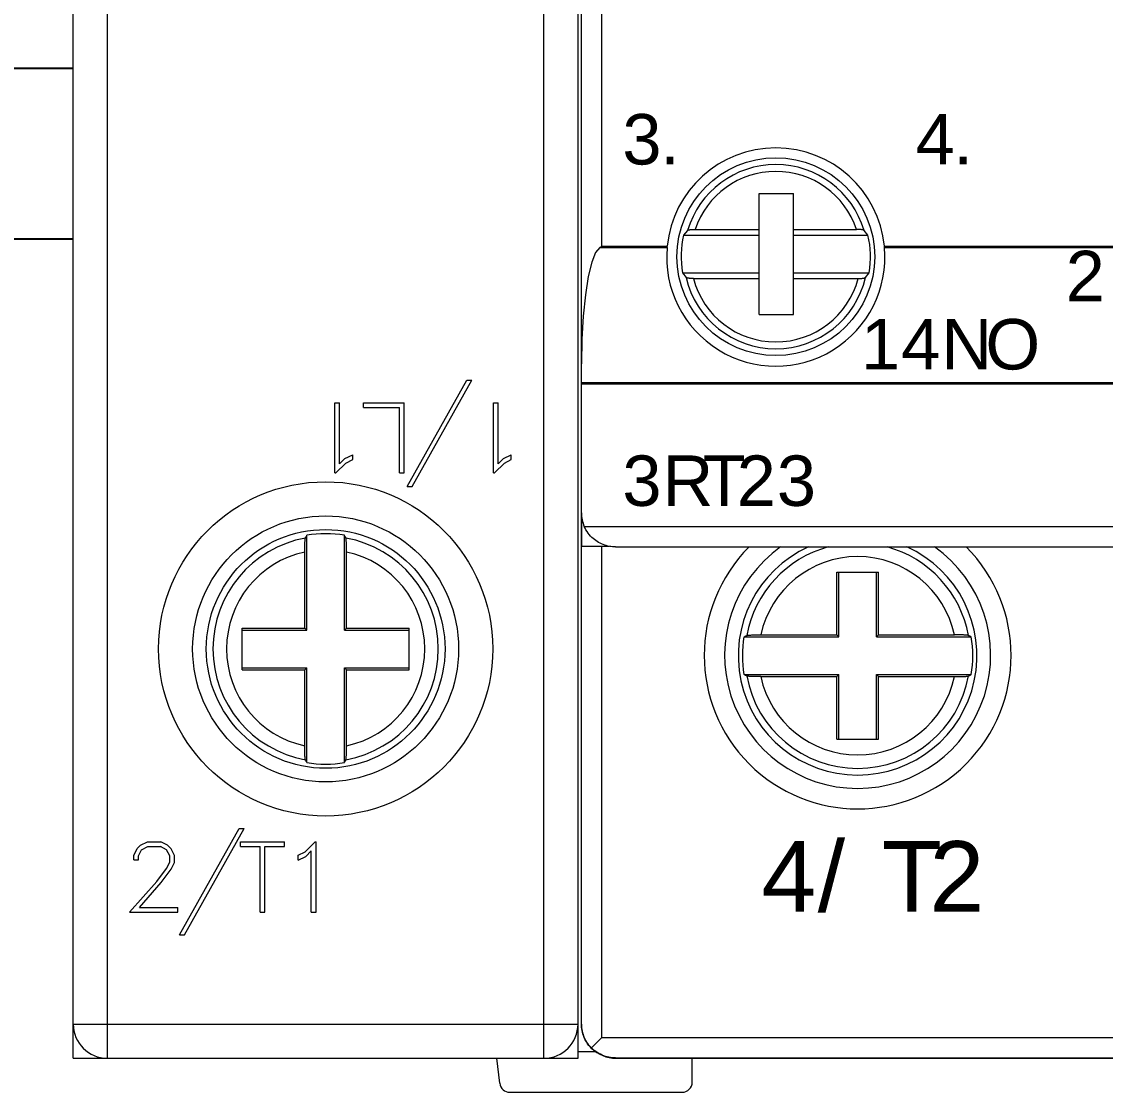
# Model space of a CAD drawing. Header units: millimetres. Extents: x 42356 to 50646, y 31507 to 39566.
# Drawn here: x 47796.28 to 47828.06, y 33158.46 to 33189.85 of the extents above; entities that cross this region are included whole.
import ezdxf

# ---------------------------------------------------------------- set-up
doc = ezdxf.new("R2010")
doc.units = ezdxf.units.MM
doc.set_wipeout_variables(frame=1)
doc.layers.add('000-PI-Oprema', color=30, linetype='Continuous', lineweight=5)
doc.layers.add('004-PI-DIN Šina', color=3, linetype='Continuous')
doc.styles.get("Standard").update_dxf_attribs({"font": 'arial.ttf'})

# ---------------------------------------------------------------- blocks, each defined once
blk = doc.blocks.new('*U103')
at = {"layer": '004-PI-DIN Šina'}
blk.add_lwpolyline([(540, -17.5), (540, 17.5), (0, 17.5), (0, -17.5)], close=True, dxfattribs=at)
blk.add_lwpolyline([(0, -12.5), (540, -12.5)], dxfattribs=at)
blk = doc.blocks.new('3RT2325-1BB40')
at = {"layer": '000-PI-Oprema'}
blk.add_line((48550.292, 38150.153), (48555.341, 38150.153), dxfattribs=at)
for centre, start, end in [((48550.292, 38150.453), 186.7886, 270), ((48555.341, 38150.453), 269.9999, 359.9998)]:
    blk.add_arc(centre, 0.3, start, end, dxfattribs=at)
blk.add_wipeout([(48537.491, 38236.153), (48537.491, 38151.153), (48596.435, 38151.154), (48597.391, 38152.163), (48597.391, 38235.143), (48596.413, 38236.153)]).dxf.layer = '000-PI-Oprema'
for p, q in [((48538.491, 38151.153), (48538.491, 38236.153)), ((48551.291, 38151.153), (48551.291, 38236.153)), ((48537.491, 38151.153), (48537.491, 38235.153)), ((48552.291, 38152.153), (48552.291, 38235.153)), ((48552.391, 38171.515), (48552.391, 38215.771)), ((48552.991, 38174.959), (48552.991, 38212.327)), ((48557.606, 38176.503), (48558.606, 38176.503)), ((48557.606, 38175.453), (48557.606, 38176.503)), ((48558.606, 38175.453), (48558.606, 38176.503)), ((48555.504, 38175.424), (48555.388, 38175.283)), ((48555.504, 38175.424), (48555.507, 38175.427)), ((48555.507, 38175.427), (48555.511, 38175.429)), ((48555.511, 38175.429), (48555.516, 38175.432)), ((48555.516, 38175.432), (48555.522, 38175.434)), ((48555.522, 38175.434), (48555.53, 38175.436)), ((48555.53, 38175.436), (48555.539, 38175.438)), ((48555.539, 38175.438), (48555.549, 38175.441)), ((48555.549, 38175.441), (48555.56, 38175.442)), ((48555.56, 38175.442), (48555.571, 38175.444)), ((48555.571, 38175.444), (48555.584, 38175.446)), ((48555.584, 38175.446), (48555.598, 38175.447)), ((48555.598, 38175.447), (48555.612, 38175.449)), ((48555.612, 38175.449), (48555.627, 38175.45)), ((48555.627, 38175.45), (48555.642, 38175.451)), ((48555.642, 38175.451), (48555.657, 38175.452)), ((48555.657, 38175.452), (48555.673, 38175.452)), ((48555.673, 38175.452), (48555.69, 38175.453)), ((48555.69, 38175.453), (48555.706, 38175.453)), ((48555.706, 38175.453), (48555.723, 38175.453)), ((48555.723, 38175.453), (48557.606, 38175.453)), ((48557.606, 38175.283), (48557.606, 38175.453)), ((48558.606, 38175.453), (48560.46, 38175.453)), ((48558.606, 38175.283), (48558.606, 38175.453)), ((48560.473, 38175.453), (48560.46, 38175.453)), ((48560.487, 38175.453), (48560.473, 38175.453)), ((48560.5, 38175.453), (48560.487, 38175.453)), ((48560.514, 38175.452), (48560.5, 38175.453)), ((48560.527, 38175.451), (48560.514, 38175.452)), ((48560.54, 38175.451), (48560.527, 38175.451)), ((48560.552, 38175.45), (48560.54, 38175.451)), ((48560.564, 38175.449), (48560.552, 38175.45)), ((48560.576, 38175.448), (48560.564, 38175.449)), ((48560.588, 38175.447), (48560.576, 38175.448)), ((48560.599, 38175.446), (48560.588, 38175.447)), ((48560.61, 38175.444), (48560.599, 38175.446)), ((48560.619, 38175.443), (48560.61, 38175.444)), ((48560.628, 38175.441), (48560.619, 38175.443)), ((48560.637, 38175.44), (48560.628, 38175.441)), ((48560.645, 38175.438), (48560.637, 38175.44)), ((48560.653, 38175.436), (48560.645, 38175.438)), ((48560.659, 38175.434), (48560.653, 38175.436)), ((48560.664, 38175.433), (48560.659, 38175.434)), ((48560.669, 38175.431), (48560.664, 38175.433)), ((48560.673, 38175.429), (48560.669, 38175.431)), ((48560.676, 38175.426), (48560.673, 38175.429)), ((48560.679, 38175.424), (48560.676, 38175.426)), ((48560.794, 38175.283), (48560.679, 38175.424)), ((48555.388, 38175.283), (48557.606, 38175.283)), ((48557.606, 38174.183), (48557.606, 38175.283)), ((48558.606, 38175.283), (48560.794, 38175.283)), ((48558.606, 38174.183), (48558.606, 38175.283)), ((48552.931, 38174.924), (48552.94, 38174.929)), ((48552.931, 38174.924), (48554.904, 38174.924)), ((48552.94, 38174.929), (48552.948, 38174.934)), ((48552.948, 38174.934), (48552.957, 38174.939)), ((48552.957, 38174.939), (48552.966, 38174.944)), ((48552.966, 38174.944), (48552.974, 38174.949)), ((48552.974, 38174.949), (48552.983, 38174.954)), ((48552.983, 38174.954), (48552.991, 38174.959)), ((48552.991, 38174.959), (48554.907, 38174.959)), ((48554.904, 38174.934), (48554.905, 38174.939)), ((48554.904, 38174.929), (48554.904, 38174.934)), ((48554.904, 38174.924), (48554.904, 38174.929)), ((48554.905, 38174.944), (48554.906, 38174.949)), ((48554.905, 38174.939), (48554.905, 38174.944)), ((48554.906, 38174.954), (48554.907, 38174.959)), ((48554.906, 38174.949), (48554.906, 38174.954)), ((48561.276, 38174.954), (48561.275, 38174.959)), ((48561.275, 38174.959), (48571.757, 38174.959)), ((48561.276, 38174.949), (48561.276, 38174.954)), ((48561.277, 38174.944), (48561.276, 38174.949)), ((48561.277, 38174.939), (48561.277, 38174.944)), ((48561.278, 38174.934), (48561.277, 38174.939)), ((48561.278, 38174.929), (48561.278, 38174.934)), ((48561.279, 38174.924), (48561.278, 38174.929)), ((48561.279, 38174.924), (48571.754, 38174.924)), ((48555.355, 38174.183), (48557.606, 38174.183)), ((48555.355, 38174.183), (48555.461, 38174.042)), ((48555.463, 38174.04), (48555.461, 38174.042)), ((48555.466, 38174.038), (48555.463, 38174.04)), ((48555.47, 38174.036), (48555.466, 38174.038)), ((48555.475, 38174.034), (48555.47, 38174.036)), ((48555.48, 38174.032), (48555.475, 38174.034)), ((48555.486, 38174.03), (48555.48, 38174.032)), ((48555.493, 38174.028), (48555.486, 38174.03)), ((48555.501, 38174.027), (48555.493, 38174.028)), ((48555.509, 38174.025), (48555.501, 38174.027)), ((48555.518, 38174.023), (48555.509, 38174.025)), ((48557.606, 38174.013), (48557.606, 38174.183)), ((48558.606, 38174.183), (48560.827, 38174.183)), ((48558.606, 38174.013), (48558.606, 38174.183)), ((48560.667, 38174.024), (48560.678, 38174.026)), ((48560.678, 38174.026), (48560.687, 38174.028)), ((48560.687, 38174.028), (48560.696, 38174.03)), ((48560.696, 38174.03), (48560.703, 38174.032)), ((48560.703, 38174.032), (48560.709, 38174.034)), ((48560.709, 38174.034), (48560.714, 38174.037)), ((48560.714, 38174.037), (48560.718, 38174.039)), ((48560.718, 38174.039), (48560.721, 38174.042)), ((48560.721, 38174.042), (48560.827, 38174.183)), ((48555.527, 38174.022), (48555.518, 38174.023)), ((48555.537, 38174.021), (48555.527, 38174.022)), ((48555.548, 38174.019), (48555.537, 38174.021)), ((48555.559, 38174.018), (48555.548, 38174.019)), ((48555.571, 38174.017), (48555.559, 38174.018)), ((48555.583, 38174.016), (48555.571, 38174.017)), ((48555.595, 38174.015), (48555.583, 38174.016)), ((48555.608, 38174.015), (48555.595, 38174.015)), ((48555.621, 38174.014), (48555.608, 38174.015)), ((48555.634, 38174.014), (48555.621, 38174.014)), ((48555.648, 38174.013), (48555.634, 38174.014)), ((48555.661, 38174.013), (48555.648, 38174.013)), ((48555.674, 38174.013), (48555.661, 38174.013)), ((48555.674, 38174.013), (48557.606, 38174.013)), ((48557.606, 38172.953), (48557.606, 38174.013)), ((48558.606, 38174.013), (48560.508, 38174.013)), ((48558.606, 38172.953), (48558.606, 38174.013)), ((48560.508, 38174.013), (48560.524, 38174.013)), ((48560.524, 38174.013), (48560.54, 38174.014)), ((48560.54, 38174.014), (48560.557, 38174.014)), ((48560.557, 38174.014), (48560.573, 38174.015)), ((48560.573, 38174.015), (48560.588, 38174.016)), ((48560.588, 38174.016), (48560.602, 38174.016)), ((48560.602, 38174.016), (48560.617, 38174.018)), ((48560.617, 38174.018), (48560.631, 38174.019)), ((48560.631, 38174.019), (48560.644, 38174.021)), ((48560.644, 38174.021), (48560.656, 38174.022)), ((48560.656, 38174.022), (48560.667, 38174.024)), ((48557.606, 38172.953), (48558.606, 38172.953)), ((48552.391, 38170.962), (48552.391, 38171.515)), ((48547.277, 38167.919), (48549.029, 38171.035)), ((48547.424, 38167.919), (48549.178, 38171.035)), ((48549.029, 38171.035), (48549.178, 38171.035)), ((48552.391, 38170.962), (48580.391, 38170.962)), ((48552.391, 38170.927), (48552.391, 38170.962)), ((48552.391, 38170.927), (48580.391, 38170.927)), ((48552.391, 38167.143), (48552.391, 38170.927)), ((48545.163, 38170.369), (48545.3, 38170.369)), ((48545.163, 38168.311), (48545.163, 38170.369)), ((48545.3, 38168.577), (48545.3, 38170.369)), ((48545.999, 38170.369), (48547.193, 38170.369)), ((48545.999, 38170.232), (48545.999, 38170.369)), ((48545.999, 38170.232), (48547.056, 38170.232)), ((48547.056, 38168.311), (48547.056, 38170.232)), ((48547.193, 38168.311), (48547.193, 38170.369)), ((48549.811, 38170.369), (48549.948, 38170.369)), ((48549.811, 38168.311), (48549.811, 38170.369)), ((48549.948, 38168.577), (48549.948, 38170.369)), ((48545.3, 38168.577), (48545.457, 38168.735)), ((48545.457, 38168.735), (48545.684, 38168.847)), ((48545.483, 38168.601), (48545.684, 38168.703)), ((48545.684, 38168.703), (48545.684, 38168.847)), ((48549.948, 38168.577), (48550.105, 38168.735)), ((48550.105, 38168.735), (48550.332, 38168.847)), ((48550.131, 38168.601), (48550.332, 38168.703)), ((48550.332, 38168.703), (48550.332, 38168.847)), ((48545.163, 38168.311), (48545.192, 38168.311)), ((48545.192, 38168.311), (48545.483, 38168.601)), ((48547.056, 38168.311), (48547.193, 38168.311)), ((48549.811, 38168.311), (48549.84, 38168.311)), ((48549.84, 38168.311), (48550.131, 38168.601)), ((48552.391, 38168.253), (48552.391, 38168.253)), ((48547.277, 38167.919), (48547.424, 38167.919)), ((48552.391, 38166.163), (48552.391, 38167.143)), ((48552.401, 38166.163), (48552.401, 38167.002)), ((48552.498, 38166.693), (48552.475, 38166.743)), ((48552.475, 38166.743), (48580.391, 38166.743)), ((48544.295, 38166.395), (48544.296, 38166.4)), ((48544.296, 38166.4), (48544.297, 38166.404)), ((48544.297, 38166.404), (48544.304, 38166.415)), ((48544.304, 38166.415), (48544.31, 38166.427)), ((48544.31, 38166.427), (48544.316, 38166.439)), ((48544.316, 38166.439), (48544.322, 38166.45)), ((48544.322, 38166.45), (48544.329, 38166.462)), ((48544.329, 38166.462), (48544.335, 38166.474)), ((48544.335, 38166.474), (48544.341, 38166.486)), ((48544.341, 38163.703), (48544.341, 38166.486)), ((48545.447, 38166.474), (48545.441, 38166.486)), ((48545.441, 38163.703), (48545.441, 38166.486)), ((48545.454, 38166.462), (48545.447, 38166.474)), ((48545.46, 38166.45), (48545.454, 38166.462)), ((48545.466, 38166.439), (48545.46, 38166.45)), ((48545.472, 38166.427), (48545.466, 38166.439)), ((48545.479, 38166.415), (48545.472, 38166.427)), ((48545.485, 38166.404), (48545.479, 38166.415)), ((48545.487, 38166.399), (48545.485, 38166.404)), ((48545.488, 38166.392), (48545.487, 38166.399)), ((48552.525, 38166.643), (48552.498, 38166.693)), ((48552.555, 38166.595), (48552.525, 38166.643)), ((48552.587, 38166.549), (48552.555, 38166.595)), ((48552.622, 38166.504), (48552.587, 38166.549)), ((48552.658, 38166.463), (48552.622, 38166.504)), ((48552.696, 38166.424), (48552.658, 38166.463)), ((48552.735, 38166.389), (48552.696, 38166.424)), ((48544.279, 38166.123), (48544.28, 38166.147)), ((48544.279, 38166.098), (48544.279, 38166.123)), ((48544.279, 38166.072), (48544.279, 38166.098)), ((48544.28, 38166.17), (48544.281, 38166.194)), ((48544.28, 38166.147), (48544.28, 38166.17)), ((48544.281, 38166.194), (48544.282, 38166.217)), ((48544.282, 38166.239), (48544.283, 38166.26)), ((48544.282, 38166.217), (48544.282, 38166.239)), ((48544.283, 38166.26), (48544.284, 38166.279)), ((48544.284, 38166.279), (48544.285, 38166.297)), ((48544.285, 38166.297), (48544.286, 38166.314)), ((48544.286, 38166.314), (48544.287, 38166.33)), ((48544.287, 38166.33), (48544.288, 38166.345)), ((48544.288, 38166.345), (48544.29, 38166.358)), ((48544.29, 38166.358), (48544.291, 38166.37)), ((48544.291, 38166.37), (48544.292, 38166.38)), ((48544.292, 38166.38), (48544.293, 38166.388)), ((48544.293, 38166.388), (48544.295, 38166.395)), ((48545.49, 38166.383), (48545.488, 38166.392)), ((48545.491, 38166.372), (48545.49, 38166.383)), ((48545.493, 38166.358), (48545.491, 38166.372)), ((48545.494, 38166.341), (48545.493, 38166.358)), ((48545.496, 38166.323), (48545.494, 38166.341)), ((48545.497, 38166.302), (48545.496, 38166.323)), ((48545.498, 38166.281), (48545.497, 38166.302)), ((48545.499, 38166.258), (48545.498, 38166.281)), ((48545.5, 38166.232), (48545.499, 38166.258)), ((48545.501, 38166.205), (48545.5, 38166.232)), ((48545.502, 38166.176), (48545.501, 38166.205)), ((48545.502, 38166.148), (48545.502, 38166.176)), ((48545.503, 38166.119), (48545.502, 38166.148)), ((48545.503, 38166.088), (48545.503, 38166.119)), ((48545.504, 38166.056), (48545.503, 38166.088)), ((48552.391, 38166.163), (48552.991, 38166.163)), ((48552.391, 38152.163), (48552.391, 38166.163)), ((48552.774, 38166.357), (48552.735, 38166.389)), ((48552.813, 38166.327), (48552.774, 38166.357)), ((48552.853, 38166.3), (48552.813, 38166.327)), ((48552.895, 38166.275), (48552.853, 38166.3)), ((48552.938, 38166.252), (48552.895, 38166.275)), ((48552.982, 38166.231), (48552.938, 38166.252)), ((48553.027, 38166.212), (48552.982, 38166.231)), ((48552.991, 38166.163), (48553.193, 38166.163)), ((48552.991, 38151.763), (48552.991, 38166.163)), ((48553.073, 38166.195), (48553.027, 38166.212)), ((48553.119, 38166.181), (48553.073, 38166.195)), ((48553.165, 38166.169), (48553.119, 38166.181)), ((48553.211, 38166.16), (48553.165, 38166.169)), ((48553.257, 38166.152), (48553.211, 38166.16)), ((48553.302, 38166.147), (48553.257, 38166.152)), ((48553.347, 38166.144), (48553.302, 38166.147)), ((48553.391, 38166.143), (48553.347, 38166.144)), ((48553.391, 38166.143), (48580.191, 38166.143)), ((48544.278, 38166.045), (48544.279, 38166.072)), ((48544.278, 38166.019), (48544.278, 38166.045)), ((48544.278, 38165.994), (48544.278, 38166.019)), ((48544.278, 38163.766), (48544.278, 38165.994)), ((48545.504, 38166.025), (48545.504, 38166.056)), ((48545.504, 38165.994), (48545.504, 38166.025)), ((48545.504, 38163.766), (48545.504, 38165.994)), ((48559.878, 38165.403), (48561.104, 38165.403)), ((48559.878, 38163.566), (48559.878, 38165.403)), ((48559.941, 38163.503), (48559.941, 38165.403)), ((48561.041, 38163.503), (48561.041, 38165.403)), ((48561.104, 38163.566), (48561.104, 38165.403)), ((48542.441, 38163.766), (48544.278, 38163.766)), ((48542.441, 38162.54), (48542.441, 38163.766)), ((48542.441, 38163.703), (48544.341, 38163.703)), ((48544.341, 38163.703), (48544.278, 38163.766)), ((48545.441, 38163.703), (48545.504, 38163.766)), ((48545.441, 38163.703), (48547.341, 38163.703)), ((48545.504, 38163.766), (48547.341, 38163.766)), ((48547.341, 38162.54), (48547.341, 38163.766)), ((48557.217, 38163.534), (48557.229, 38163.541)), ((48557.229, 38163.541), (48557.24, 38163.547)), ((48557.24, 38163.547), (48557.245, 38163.549)), ((48557.245, 38163.549), (48557.252, 38163.55)), ((48557.252, 38163.55), (48557.261, 38163.552)), ((48557.261, 38163.552), (48557.273, 38163.553)), ((48557.273, 38163.553), (48557.286, 38163.555)), ((48557.286, 38163.555), (48557.303, 38163.556)), ((48557.303, 38163.556), (48557.322, 38163.558)), ((48557.322, 38163.558), (48557.342, 38163.559)), ((48557.342, 38163.559), (48557.363, 38163.56)), ((48557.363, 38163.56), (48557.387, 38163.561)), ((48557.387, 38163.561), (48557.412, 38163.562)), ((48557.412, 38163.562), (48557.44, 38163.563)), ((48557.44, 38163.563), (48557.468, 38163.564)), ((48557.468, 38163.564), (48557.496, 38163.564)), ((48557.496, 38163.564), (48557.525, 38163.565)), ((48557.525, 38163.565), (48557.556, 38163.565)), ((48557.556, 38163.565), (48557.588, 38163.566)), ((48557.588, 38163.566), (48557.62, 38163.566)), ((48557.62, 38163.566), (48557.65, 38163.566)), ((48557.65, 38163.566), (48559.878, 38163.566)), ((48559.941, 38163.503), (48559.878, 38163.566)), ((48561.041, 38163.503), (48561.104, 38163.566)), ((48561.104, 38163.566), (48563.332, 38163.566)), ((48563.357, 38163.566), (48563.332, 38163.566)), ((48563.383, 38163.566), (48563.357, 38163.566)), ((48563.41, 38163.566), (48563.383, 38163.566)), ((48563.436, 38163.565), (48563.41, 38163.566)), ((48563.461, 38163.565), (48563.436, 38163.565)), ((48563.485, 38163.564), (48563.461, 38163.565)), ((48563.508, 38163.564), (48563.485, 38163.564)), ((48563.532, 38163.563), (48563.508, 38163.564)), ((48563.555, 38163.563), (48563.532, 38163.563)), ((48563.577, 38163.562), (48563.555, 38163.563)), ((48563.598, 38163.561), (48563.577, 38163.562)), ((48563.617, 38163.56), (48563.598, 38163.561)), ((48563.635, 38163.559), (48563.617, 38163.56)), ((48563.652, 38163.558), (48563.635, 38163.559)), ((48563.668, 38163.557), (48563.652, 38163.558)), ((48563.683, 38163.556), (48563.668, 38163.557)), ((48563.696, 38163.555), (48563.683, 38163.556)), ((48563.708, 38163.553), (48563.696, 38163.555)), ((48563.718, 38163.552), (48563.708, 38163.553)), ((48563.726, 38163.551), (48563.718, 38163.552)), ((48563.733, 38163.55), (48563.726, 38163.551)), ((48563.738, 38163.548), (48563.733, 38163.55)), ((48563.742, 38163.547), (48563.738, 38163.548)), ((48563.753, 38163.541), (48563.742, 38163.547)), ((48563.765, 38163.534), (48563.753, 38163.541)), ((48557.159, 38163.503), (48557.17, 38163.509)), ((48557.159, 38163.503), (48559.941, 38163.503)), ((48557.17, 38163.509), (48557.182, 38163.516)), ((48557.182, 38163.516), (48557.194, 38163.522)), ((48557.194, 38163.522), (48557.206, 38163.528)), ((48557.206, 38163.528), (48557.217, 38163.534)), ((48561.041, 38163.503), (48563.824, 38163.503)), ((48563.777, 38163.528), (48563.765, 38163.534)), ((48563.788, 38163.522), (48563.777, 38163.528)), ((48563.8, 38163.516), (48563.788, 38163.522)), ((48563.812, 38163.509), (48563.8, 38163.516)), ((48563.824, 38163.503), (48563.812, 38163.509)), ((48542.441, 38162.603), (48544.341, 38162.603)), ((48544.278, 38162.54), (48544.341, 38162.603)), ((48544.341, 38159.821), (48544.341, 38162.603)), ((48545.504, 38162.54), (48545.441, 38162.603)), ((48545.441, 38162.603), (48547.341, 38162.603)), ((48545.441, 38159.821), (48545.441, 38162.603)), ((48542.441, 38162.54), (48544.278, 38162.54)), ((48544.278, 38160.313), (48544.278, 38162.54)), ((48545.504, 38162.54), (48547.341, 38162.54)), ((48545.504, 38160.313), (48545.504, 38162.54)), ((48557.17, 38162.397), (48557.159, 38162.403)), ((48557.159, 38162.403), (48559.941, 38162.403)), ((48557.182, 38162.391), (48557.17, 38162.397)), ((48557.194, 38162.384), (48557.182, 38162.391)), ((48557.206, 38162.378), (48557.194, 38162.384)), ((48557.217, 38162.372), (48557.206, 38162.378)), ((48557.229, 38162.366), (48557.217, 38162.372)), ((48557.24, 38162.359), (48557.229, 38162.366)), ((48557.244, 38162.358), (48557.24, 38162.359)), ((48557.249, 38162.357), (48557.244, 38162.358)), ((48557.256, 38162.355), (48557.249, 38162.357)), ((48557.265, 38162.354), (48557.256, 38162.355)), ((48557.274, 38162.353), (48557.265, 38162.354)), ((48557.286, 38162.352), (48557.274, 38162.353)), ((48557.299, 38162.35), (48557.286, 38162.352)), ((48557.314, 38162.349), (48557.299, 38162.35)), ((48557.33, 38162.348), (48557.314, 38162.349)), ((48557.348, 38162.347), (48557.33, 38162.348)), ((48557.365, 38162.346), (48557.348, 38162.347)), ((48557.384, 38162.345), (48557.365, 38162.346)), ((48557.405, 38162.344), (48557.384, 38162.345)), ((48557.428, 38162.344), (48557.405, 38162.344)), ((48557.451, 38162.343), (48557.428, 38162.344)), ((48557.474, 38162.342), (48557.451, 38162.343)), ((48557.497, 38162.342), (48557.474, 38162.342)), ((48557.521, 38162.341), (48557.497, 38162.342)), ((48557.546, 38162.341), (48557.521, 38162.341)), ((48557.573, 38162.341), (48557.546, 38162.341)), ((48557.599, 38162.34), (48557.573, 38162.341)), ((48557.625, 38162.34), (48557.599, 38162.34)), ((48557.65, 38162.34), (48557.625, 38162.34)), ((48557.65, 38162.34), (48559.878, 38162.34)), ((48559.878, 38162.34), (48559.941, 38162.403)), ((48559.878, 38160.503), (48559.878, 38162.34)), ((48559.941, 38160.503), (48559.941, 38162.403)), ((48561.104, 38162.34), (48561.041, 38162.403)), ((48561.041, 38162.403), (48563.824, 38162.403)), ((48561.041, 38160.503), (48561.041, 38162.403)), ((48561.104, 38162.34), (48563.332, 38162.34)), ((48561.104, 38160.503), (48561.104, 38162.34)), ((48563.332, 38162.34), (48563.362, 38162.34)), ((48563.362, 38162.34), (48563.394, 38162.34)), ((48563.394, 38162.34), (48563.426, 38162.341)), ((48563.426, 38162.341), (48563.457, 38162.341)), ((48563.457, 38162.341), (48563.486, 38162.342)), ((48563.486, 38162.342), (48563.514, 38162.342)), ((48563.514, 38162.342), (48563.543, 38162.343)), ((48563.543, 38162.343), (48563.57, 38162.344)), ((48563.57, 38162.344), (48563.596, 38162.345)), ((48563.596, 38162.345), (48563.619, 38162.346)), ((48563.619, 38162.346), (48563.64, 38162.347)), ((48563.64, 38162.347), (48563.661, 38162.349)), ((48563.661, 38162.349), (48563.679, 38162.35)), ((48563.679, 38162.35), (48563.696, 38162.352)), ((48563.696, 38162.352), (48563.709, 38162.353)), ((48563.709, 38162.353), (48563.721, 38162.354)), ((48563.721, 38162.354), (48563.73, 38162.356)), ((48563.73, 38162.356), (48563.737, 38162.358)), ((48563.737, 38162.358), (48563.742, 38162.359)), ((48563.742, 38162.359), (48563.753, 38162.366)), ((48563.753, 38162.366), (48563.765, 38162.372)), ((48563.765, 38162.372), (48563.777, 38162.378)), ((48563.777, 38162.378), (48563.788, 38162.384)), ((48563.788, 38162.384), (48563.8, 38162.391)), ((48563.8, 38162.391), (48563.812, 38162.397)), ((48563.812, 38162.397), (48563.824, 38162.403)), ((48559.878, 38160.503), (48561.104, 38160.503)), ((48544.278, 38160.282), (48544.278, 38160.313)), ((48544.278, 38160.25), (48544.278, 38160.282)), ((48544.279, 38160.218), (48544.278, 38160.25)), ((48544.279, 38160.187), (48544.279, 38160.218)), ((48544.28, 38160.158), (48544.279, 38160.187)), ((48544.28, 38160.13), (48544.28, 38160.158)), ((48544.281, 38160.102), (48544.28, 38160.13)), ((48544.282, 38160.074), (48544.281, 38160.102)), ((48544.283, 38160.049), (48544.282, 38160.074)), ((48544.284, 38160.025), (48544.283, 38160.049)), ((48545.498, 38160.027), (48545.499, 38160.046)), ((48545.499, 38160.046), (48545.5, 38160.067)), ((48545.5, 38160.067), (48545.501, 38160.09)), ((48545.501, 38160.113), (48545.502, 38160.136)), ((48545.501, 38160.09), (48545.501, 38160.113)), ((48545.502, 38160.159), (48545.503, 38160.183)), ((48545.502, 38160.136), (48545.502, 38160.159)), ((48545.503, 38160.208), (48545.504, 38160.235)), ((48545.503, 38160.183), (48545.503, 38160.208)), ((48545.504, 38160.287), (48545.504, 38160.313)), ((48545.504, 38160.261), (48545.504, 38160.287)), ((48545.504, 38160.235), (48545.504, 38160.261)), ((48544.285, 38160.004), (48544.284, 38160.025)), ((48544.287, 38159.984), (48544.285, 38160.004)), ((48544.288, 38159.965), (48544.287, 38159.984)), ((48544.289, 38159.948), (48544.288, 38159.965)), ((48544.291, 38159.935), (48544.289, 38159.948)), ((48544.292, 38159.923), (48544.291, 38159.935)), ((48544.294, 38159.914), (48544.292, 38159.923)), ((48544.296, 38159.907), (48544.294, 38159.914)), ((48544.297, 38159.902), (48544.296, 38159.907)), ((48544.304, 38159.891), (48544.297, 38159.902)), ((48544.31, 38159.879), (48544.304, 38159.891)), ((48544.316, 38159.868), (48544.31, 38159.879)), ((48544.322, 38159.856), (48544.316, 38159.868)), ((48544.329, 38159.844), (48544.322, 38159.856)), ((48544.335, 38159.832), (48544.329, 38159.844)), ((48544.341, 38159.821), (48544.335, 38159.832)), ((48545.441, 38159.821), (48545.447, 38159.832)), ((48545.447, 38159.832), (48545.454, 38159.844)), ((48545.454, 38159.844), (48545.46, 38159.856)), ((48545.46, 38159.856), (48545.466, 38159.868)), ((48545.466, 38159.868), (48545.472, 38159.879)), ((48545.472, 38159.879), (48545.479, 38159.891)), ((48545.479, 38159.891), (48545.485, 38159.902)), ((48545.485, 38159.902), (48545.486, 38159.906)), ((48545.486, 38159.906), (48545.488, 38159.911)), ((48545.488, 38159.911), (48545.489, 38159.918)), ((48545.489, 38159.918), (48545.49, 38159.927)), ((48545.49, 38159.927), (48545.491, 38159.936)), ((48545.491, 38159.936), (48545.493, 38159.948)), ((48545.493, 38159.948), (48545.494, 38159.961)), ((48545.494, 38159.961), (48545.495, 38159.976)), ((48545.495, 38159.976), (48545.496, 38159.992)), ((48545.496, 38159.992), (48545.497, 38160.01)), ((48545.497, 38160.01), (48545.498, 38160.027)), ((48540.604, 38154.771), (48542.358, 38157.887)), ((48540.753, 38154.771), (48542.506, 38157.887)), ((48542.358, 38157.887), (48542.506, 38157.887)), ((48539.262, 38157.097), (48539.36, 38157.298)), ((48539.36, 38157.298), (48539.462, 38157.398)), ((48539.402, 38157.086), (48539.493, 38157.267)), ((48539.462, 38157.398), (48539.663, 38157.495)), ((48539.493, 38157.267), (48539.674, 38157.358)), ((48539.663, 38157.495), (48540.058, 38157.495)), ((48539.674, 38157.358), (48540.046, 38157.358)), ((48540.228, 38157.267), (48540.046, 38157.358)), ((48540.258, 38157.396), (48540.058, 38157.495)), ((48540.318, 38157.086), (48540.228, 38157.267)), ((48540.36, 38157.296), (48540.258, 38157.396)), ((48540.459, 38157.095), (48540.36, 38157.296)), ((48542.39, 38157.495), (48543.68, 38157.495)), ((48542.39, 38157.358), (48542.39, 38157.495)), ((48542.39, 38157.358), (48542.967, 38157.358)), ((48542.967, 38155.437), (48542.967, 38157.358)), ((48543.104, 38157.358), (48543.68, 38157.358)), ((48543.104, 38155.437), (48543.104, 38157.358)), ((48543.68, 38157.358), (48543.68, 38157.495)), ((48544.087, 38157.103), (48544.288, 38157.205)), ((48544.288, 38157.205), (48544.579, 38157.495)), ((48544.314, 38157.071), (48544.471, 38157.229)), ((48544.471, 38155.437), (48544.471, 38157.229)), ((48544.579, 38157.495), (48544.608, 38157.495)), ((48544.608, 38155.437), (48544.608, 38157.495)), ((48539.262, 38156.973), (48539.262, 38157.097)), ((48539.262, 38156.973), (48539.402, 38156.973)), ((48539.402, 38156.973), (48539.402, 38157.086)), ((48540.226, 38156.718), (48540.318, 38156.905)), ((48540.318, 38156.905), (48540.318, 38157.086)), ((48540.36, 38156.694), (48540.459, 38156.891)), ((48540.459, 38156.891), (48540.459, 38157.095)), ((48544.087, 38156.959), (48544.087, 38157.103)), ((48544.087, 38156.959), (48544.314, 38157.071)), ((48539.94, 38156.337), (48540.226, 38156.718)), ((48540.069, 38156.307), (48540.36, 38156.694)), ((48539.139, 38155.437), (48539.94, 38156.337)), ((48539.43, 38155.575), (48540.069, 38156.307)), ((48539.139, 38155.437), (48540.554, 38155.437)), ((48539.43, 38155.575), (48540.554, 38155.575)), ((48540.554, 38155.437), (48540.554, 38155.575)), ((48542.967, 38155.437), (48543.104, 38155.437)), ((48544.471, 38155.437), (48544.608, 38155.437)), ((48540.604, 38154.771), (48540.753, 38154.771)), ((48537.491, 38152.153), (48552.291, 38152.153)), ((48552.291, 38151.153), (48552.291, 38152.151)), ((48552.392, 38152.115), (48552.391, 38152.163)), ((48552.391, 38152.153), (48552.391, 38152.163)), ((48552.396, 38152.066), (48552.392, 38152.115)), ((48552.402, 38152.017), (48552.396, 38152.066)), ((48552.411, 38151.967), (48552.402, 38152.017)), ((48552.422, 38151.916), (48552.411, 38151.967)), ((48552.436, 38151.866), (48552.422, 38151.916)), ((48552.453, 38151.817), (48552.436, 38151.866)), ((48552.473, 38151.768), (48552.453, 38151.817)), ((48552.495, 38151.719), (48552.473, 38151.768)), ((48552.503, 38151.694), (48552.475, 38151.753)), ((48552.475, 38151.753), (48552.479, 38151.753)), ((48552.52, 38151.672), (48552.495, 38151.719)), ((48552.536, 38151.636), (48552.503, 38151.694)), ((48552.547, 38151.627), (48552.52, 38151.672)), ((48552.572, 38151.579), (48552.536, 38151.636)), ((48552.577, 38151.583), (48552.547, 38151.627)), ((48552.612, 38151.526), (48552.572, 38151.579)), ((48552.609, 38151.54), (48552.577, 38151.583)), ((48552.645, 38151.498), (48552.609, 38151.54)), ((48552.655, 38151.477), (48552.612, 38151.526)), ((48552.684, 38151.456), (48552.645, 38151.498)), ((48552.7, 38151.431), (48552.655, 38151.477)), ((48552.684, 38151.456), (48552.991, 38151.763)), ((48552.991, 38151.763), (48596.791, 38151.763)), ((48537.491, 38151.153), (48551.291, 38151.153)), ((48549.994, 38150.418), (48549.906, 38151.153)), ((48551.291, 38151.153), (48552.291, 38151.153)), ((48552.291, 38151.353), (48552.801, 38151.353)), ((48552.726, 38151.417), (48552.684, 38151.456)), ((48552.745, 38151.39), (48552.7, 38151.431)), ((48552.768, 38151.381), (48552.726, 38151.417)), ((48552.791, 38151.353), (48552.745, 38151.39)), ((48552.811, 38151.349), (48552.768, 38151.381)), ((48552.855, 38151.319), (48552.811, 38151.349)), ((48552.9, 38151.292), (48552.855, 38151.319)), ((48552.947, 38151.267), (48552.9, 38151.292)), ((48552.995, 38151.245), (48552.947, 38151.267)), ((48553.045, 38151.225), (48552.995, 38151.245)), ((48553.094, 38151.208), (48553.045, 38151.225)), ((48553.144, 38151.194), (48553.094, 38151.208)), ((48553.195, 38151.183), (48553.144, 38151.194)), ((48553.245, 38151.174), (48553.195, 38151.183)), ((48553.294, 38151.168), (48553.245, 38151.174)), ((48553.343, 38151.164), (48553.294, 38151.168)), ((48553.391, 38151.163), (48553.343, 38151.164)), ((48553.391, 38151.163), (48596.391, 38151.163)), ((48553.401, 38151.153), (48596.381, 38151.153)), ((48555.641, 38150.453), (48555.641, 38151.153))]:
    blk.add_line(p, q, dxfattribs=at)
blk.add_lwpolyline([(48552.931, 38174.924), (48552.808, 38174.778), (48552.693, 38174.488), (48552.591, 38174.068), (48552.506, 38173.535), (48552.443, 38172.913), (48552.404, 38172.23), (48552.391, 38171.515)], dxfattribs=at)
for centre, radius in [((48558.091, 38174.653), 2.9), ((48544.891, 38163.153), 4.9), ((48544.891, 38163.153), 3.9), ((48544.891, 38163.153), 3.5)]:
    blk.add_circle(centre, radius, dxfattribs=at)
for centre, radius, start, end in [((48558.091, 38174.643), 3.2, 5.6645, 174.3355), ((48558.091, 38174.653), 2.7, 90, 163.4023), ((48558.091, 38174.653), 2.7, 16.5977, 90), ((48558.091, 38174.653), 2.5, 18.6629, 161.3371), ((48558.091, 38174.653), 2.776, 166.8814, 189.7486), ((48558.091, 38174.653), 2.776, 350.2514, 13.1186), ((48558.091, 38174.643), 3.2, 174.956, 5.044), ((48558.091, 38174.653), 2.7, 193.0846, 346.9154), ((48558.091, 38174.653), 2.5, 194.8328, 345.1672), ((48553.391, 38167.143), 1, 180, 203.5782), ((48544.891, 38163.153), 3.304, 100.3512, 259.6488), ((48544.891, 38163.153), 3.378, 80.6281, 99.3719), ((48544.891, 38163.153), 3.304, 0, 79.6488), ((48560.491, 38162.963), 4.5, 135.0354, 44.9646), ((48560.491, 38162.963), 3.9, 125.3742, 54.6258), ((48560.491, 38162.953), 3.5, 114.2956, 65.7044), ((48560.491, 38162.953), 3.304, 105.1239, 169.6488), ((48560.491, 38162.953), 3.304, 10.3512, 74.8761), ((48544.891, 38163.153), 2.906, 102.1754, 257.8246), ((48544.891, 38163.153), 2.906, 282.1754, 77.8246), ((48560.491, 38162.953), 2.906, 12.1754, 167.8246), ((48560.491, 38162.953), 3.378, 170.6281, 189.3718), ((48560.491, 38162.953), 3.378, 350.6282, 9.3719), ((48544.891, 38163.153), 3.304, 280.3512, 0), ((48560.491, 38162.953), 3.304, 190.3512, 270), ((48560.491, 38162.953), 2.906, 192.1754, 347.8246), ((48560.491, 38162.953), 3.304, 270, 349.6488), ((48544.891, 38163.153), 3.378, 260.6281, 279.3719), ((48538.491, 38152.153), 1, 180, 269.9999), ((48551.291, 38152.153), 1, 270, 0), ((48553.391, 38152.153), 1, 180, 203.5783), ((48553.401, 38152.153), 1, 224.5948, 270)]:
    blk.add_arc(centre, radius, start, end, dxfattribs=at)
for s, height, p in [('3', 1.479, (48553.591, 38177.356)), ('4', 1.479, (48562.191, 38177.356)), ('.', 1.479, (48554.699, 38177.356)), ('.', 1.479, (48563.299, 38177.356)), ('2', 1.479, (48566.591, 38173.346)), ('1', 1.479, (48560.591, 38171.346)), ('4', 1.479, (48561.768, 38171.346)), ('N', 1.479, (48562.946, 38171.346)), ('O', 1.479, (48564.238, 38171.346)), ('3', 1.479, (48553.591, 38167.346)), ('R', 1.479, (48554.768, 38167.346)), ('T', 1.479, (48555.946, 38167.346)), ('2', 1.479, (48556.944, 38167.346)), ('3', 1.479, (48558.122, 38167.346)), ('4', 2.07, (48557.671, 38155.447)), ('/', 2.07, (48559.319, 38155.447)), ('T', 2.07, (48561.199, 38155.447)), ('2', 2.07, (48562.598, 38155.447))]:
    blk.add_text(s, height=height, dxfattribs=at).set_placement(p)

msp = doc.modelspace()

# ---------------------------------------------------------------- block references
msp.add_blockref('*U103', (47547.526, 33200.989))

# ---------------------------------------------------------------- next in the draw order: block references
at = {"layer": '000-PI-Oprema'}
msp.add_blockref('3RT2325-1BB40', (-739.696, -4991.691), dxfattribs=at)

doc.saveas('drawing.dxf')
